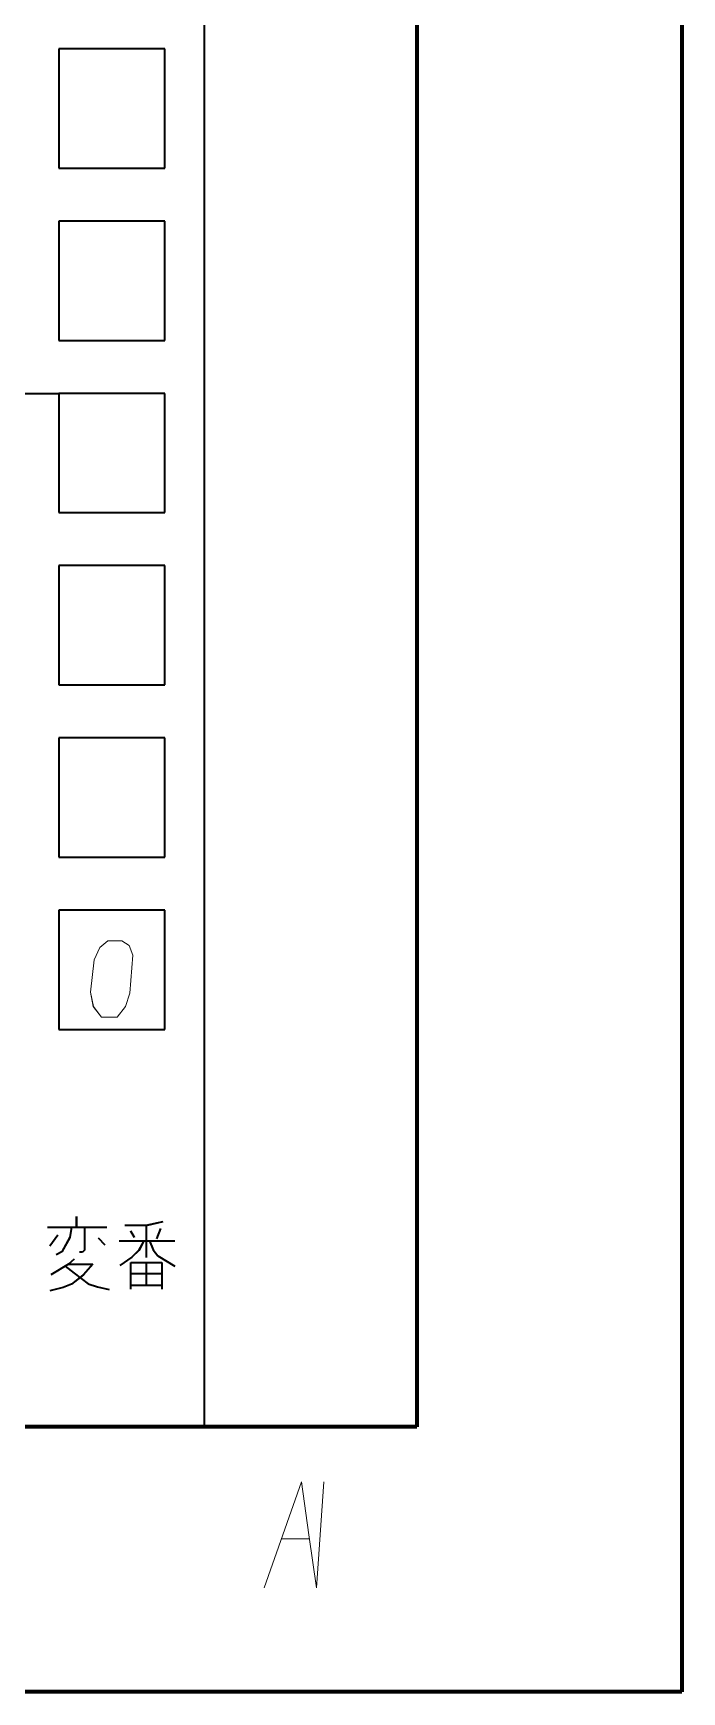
# Model space of a CAD drawing. Header units: millimetres. Extents: x 1333 to 104182, y -62616 to -5704.
# Drawn here: x 51379.6 to 51404.1, y -62616.3 to -62553.7 of the extents above; entities that cross this region are included whole.
import ezdxf

# ---------------------------------------------------------------- set-up
doc = ezdxf.new("R2010")
doc.units = ezdxf.units.MM
doc.header["$LTSCALE"] = 0.5
doc.layers.add('08', color=1, linetype='Continuous')
doc.layers.add('11', color=3, linetype='Continuous')

# ---------------------------------------------------------------- blocks, each defined once
blk = doc.blocks.new('999')
at = {"color": 7, "lineweight": 70}
for p, q in [((75924.98, -10161.12), (75924.98, -11943.12)), ((75894.98, -10191.12), (75894.98, -11913.12)), ((75894.98, -11913.12), (73476.98, -11913.12)), ((75924.98, -11943.12), (73401.98, -11943.12))]:
    blk.add_line(p, q, dxfattribs=at)
at = {"color": 7, "lineweight": 35}
for p, q in [((75894.98, -11451.12), (75894.98, -11913.12)), ((75870.98, -11913.12), (75870.98, -11664.12)), ((75759.98, -11796.12), (75854.48, -11796.12)), ((75894.98, -11913.12), (75114.98, -11913.12))]:
    blk.add_line(p, q, dxfattribs=at)
at = {"color": 7, "lineweight": 35, "ltscale": 0.1}
for p, q in [((75866.48, -11757.12), (75854.48, -11757.12)), ((75854.48, -11770.62), (75866.48, -11770.62)), ((75866.48, -11776.62), (75854.48, -11776.62)), ((75854.48, -11790.12), (75866.48, -11790.12)), ((75866.48, -11796.12), (75854.48, -11796.12)), ((75854.48, -11809.62), (75866.48, -11809.62)), ((75866.48, -11815.62), (75854.48, -11815.62)), ((75854.48, -11829.12), (75866.48, -11829.12)), ((75866.48, -11835.12), (75854.48, -11835.12)), ((75854.48, -11848.62), (75866.48, -11848.62)), ((75866.48, -11854.62), (75854.48, -11854.62)), ((75854.48, -11868.12), (75866.48, -11868.12))]:
    blk.add_line(p, q, dxfattribs=at)
at = {"color": 7, "lineweight": 35, "ltscale": 0.1125}
for p, q in [((75854.48, -11757.12), (75854.48, -11770.62)), ((75866.48, -11770.62), (75866.48, -11757.12)), ((75854.48, -11776.62), (75854.48, -11790.12)), ((75866.48, -11790.12), (75866.48, -11776.62)), ((75854.48, -11796.12), (75854.48, -11809.62)), ((75866.48, -11809.62), (75866.48, -11796.12)), ((75854.48, -11815.62), (75854.48, -11829.12)), ((75866.48, -11829.12), (75866.48, -11815.62)), ((75854.48, -11835.12), (75854.48, -11848.62)), ((75866.48, -11848.62), (75866.48, -11835.12)), ((75854.48, -11854.62), (75854.48, -11868.12)), ((75866.48, -11868.12), (75866.48, -11854.62))]:
    blk.add_line(p, q, dxfattribs=at)
at = {"color": 7, "lineweight": 35, "ltscale": 0.009991}
blk.add_line((75856.47, -11889.3), (75856.47, -11890.5), dxfattribs=at)
at = {"color": 7, "lineweight": 35, "ltscale": 0.05614}
blk.add_line((75853.2, -11890.5), (75859.93, -11890.5), dxfattribs=at)
at = {"color": 7, "lineweight": 35, "ltscale": 0.012746}
blk.add_line((75854.36, -11891.42), (75853.48, -11892.67), dxfattribs=at)
at = {"color": 7, "lineweight": 35, "ltscale": 0.015649}
blk.add_line((75855.73, -11891.67), (75854.82, -11893.31), dxfattribs=at)
at = {"color": 7, "lineweight": 35, "ltscale": 0.009805}
blk.add_line((75855.91, -11890.5), (75855.73, -11891.67), dxfattribs=at)
at = {"color": 7, "lineweight": 35, "ltscale": 0.021887}
blk.add_line((75857.4, -11890.5), (75857.4, -11893.13), dxfattribs=at)
at = {"color": 7, "lineweight": 35, "ltscale": 0.020081}
blk.add_line((75861.96, -11890.29), (75864.37, -11890.31), dxfattribs=at)
at = {"color": 7, "lineweight": 35, "ltscale": 0.007102}
blk.add_line((75862.61, -11890.93), (75863.03, -11891.67), dxfattribs=at)
at = {"color": 7, "lineweight": 35, "ltscale": 0.016395}
blk.add_line((75864.37, -11890.31), (75866.28, -11889.87), dxfattribs=at)
at = {"color": 7, "lineweight": 35, "ltscale": 0.030411}
blk.add_line((75864.37, -11890.31), (75864.37, -11893.96), dxfattribs=at)
at = {"color": 7, "lineweight": 35, "ltscale": 0.010417}
blk.add_line((75866, -11890.66), (75865.55, -11891.83), dxfattribs=at)
at = {"color": 7, "lineweight": 35, "ltscale": 0.006037}
blk.add_line((75854.82, -11893.31), (75854.18, -11893.66), dxfattribs=at)
at = {"color": 7, "lineweight": 35, "ltscale": 0.002783}
blk.add_line((75857.17, -11893.36), (75856.84, -11893.36), dxfattribs=at)
at = {"color": 7, "lineweight": 35, "ltscale": 0.002697}
blk.add_line((75857.4, -11893.13), (75857.17, -11893.36), dxfattribs=at)
at = {"color": 7, "lineweight": 35, "ltscale": 0.009348}
blk.add_line((75858.93, -11891.72), (75859.71, -11892.53), dxfattribs=at)
at = {"color": 7, "lineweight": 35, "ltscale": 0.052466}
blk.add_line((75861.32, -11892.07), (75867.62, -11892.07), dxfattribs=at)
at = {"color": 7, "lineweight": 35, "ltscale": 0.009038}
blk.add_line((75863.52, -11893.17), (75862.73, -11893.91), dxfattribs=at)
at = {"color": 7, "lineweight": 35, "ltscale": 0.010382}
blk.add_line((75864.12, -11892.07), (75863.52, -11893.17), dxfattribs=at)
at = {"color": 7, "lineweight": 35, "ltscale": 0.009279}
blk.add_line((75864.74, -11892.07), (75865.18, -11893.1), dxfattribs=at)
at = {"color": 7, "lineweight": 35, "ltscale": 0.007104}
blk.add_line((75865.18, -11893.1), (75865.7, -11893.76), dxfattribs=at)
at = {"color": 7, "lineweight": 35, "ltscale": 0.019419}
blk.add_line((75855.59, -11894.7), (75853.6, -11895.92), dxfattribs=at)
at = {"color": 7, "lineweight": 35, "ltscale": 0.010855}
blk.add_line((75855.19, -11894.94), (75856.22, -11895.74), dxfattribs=at)
at = {"color": 7, "lineweight": 35, "ltscale": 0.007176}
blk.add_line((75856.24, -11894.14), (75855.59, -11894.7), dxfattribs=at)
at = {"color": 7, "lineweight": 35, "ltscale": 0.022864}
blk.add_line((75855.59, -11894.7), (75858.33, -11894.7), dxfattribs=at)
at = {"color": 7, "lineweight": 35, "ltscale": 0.013402}
blk.add_line((75858.33, -11894.7), (75857.26, -11895.9), dxfattribs=at)
at = {"color": 7, "lineweight": 35, "ltscale": 0.013585}
blk.add_line((75862.73, -11893.91), (75861.4, -11894.84), dxfattribs=at)
at = {"color": 7, "lineweight": 35, "ltscale": 0.029175}
for p, q in [((75862.63, -11894.52), (75866.13, -11894.52)), ((75862.63, -11895.76), (75866.13, -11895.76)), ((75862.63, -11897.1), (75866.13, -11897.1))]:
    blk.add_line(p, q, dxfattribs=at)
at = {"color": 7, "lineweight": 35, "ltscale": 0.025122}
blk.add_line((75862.63, -11897.54), (75862.63, -11894.52), dxfattribs=at)
at = {"color": 7, "lineweight": 35, "ltscale": 0.021451}
blk.add_line((75864.4, -11897.1), (75864.4, -11894.52), dxfattribs=at)
at = {"color": 7, "lineweight": 35, "ltscale": 0.018758}
blk.add_line((75865.7, -11893.76), (75867.62, -11894.95), dxfattribs=at)
at = {"color": 7, "lineweight": 35, "ltscale": 0.024976}
blk.add_line((75866.13, -11894.52), (75866.13, -11897.52), dxfattribs=at)
at = {"color": 7, "lineweight": 35, "ltscale": 0.012839}
blk.add_line((75854.97, -11897.34), (75853.48, -11897.71), dxfattribs=at)
at = {"color": 7, "lineweight": 35, "ltscale": 0.008354}
blk.add_line((75855.91, -11896.97), (75854.97, -11897.34), dxfattribs=at)
at = {"color": 7, "lineweight": 35, "ltscale": 0.014416}
blk.add_line((75857.26, -11895.9), (75855.91, -11896.97), dxfattribs=at)
at = {"color": 7, "lineweight": 35, "ltscale": 0.01658}
blk.add_line((75856.22, -11895.74), (75857.82, -11896.92), dxfattribs=at)
at = {"color": 7, "lineweight": 35, "ltscale": 0.009177}
blk.add_line((75857.82, -11896.92), (75858.86, -11897.29), dxfattribs=at)
at = {"color": 7, "lineweight": 35, "ltscale": 0.011217}
blk.add_line((75858.86, -11897.29), (75860.18, -11897.56), dxfattribs=at)
at = {"color": 7, "lineweight": 35, "ltscale": 0.175}
blk.add_line((75849.98, -11913.12), (75870.98, -11913.12), dxfattribs=at)
at = {"color": 7, "lineweight": 13}
blk.add_lwpolyline([(75861.09, -11866.73), (75862.02, -11865.54), (75862.54, -11864.03), (75862.85, -11859.71), (75862.43, -11858.63), (75861.6, -11858.09), (75860.05, -11858.09), (75859.12, -11858.84), (75858.5, -11860.25), (75858.08, -11863.92), (75858.39, -11865.54), (75859.33, -11866.73)], close=True, dxfattribs=at)
for points in [[(75877.74, -11931.34), (75879.84, -11925.34), (75881.95, -11919.34), (75882.79, -11925.34), (75883.64, -11931.34)], [(75884.48, -11919.34), (75884.06, -11925.34), (75883.64, -11931.34)], [(75879.7, -11925.79), (75882.79, -11925.79)]]:
    blk.add_lwpolyline(points, dxfattribs=at)

msp = doc.modelspace()

# ---------------------------------------------------------------- linework, layer by layer
at = {"color": 7, "lineweight": 70}
for p, q in [((51404.067, -62022.279), (51404.067, -62616.279)), ((51394.067, -62032.279), (51394.067, -62606.279)), ((51394.067, -62606.279), (50588.067, -62606.279)), ((51404.067, -62616.279), (50563.067, -62616.279))]:
    msp.add_line(p, q, dxfattribs=at)
at = {"color": 7, "lineweight": 35}
for p, q in [((51394.067, -62452.279), (51394.067, -62606.279)), ((51386.067, -62606.279), (51386.067, -62523.279)), ((51349.067, -62567.279), (51380.567, -62567.279)), ((51394.067, -62606.279), (51134.067, -62606.279))]:
    msp.add_line(p, q, dxfattribs=at)
at = {"color": 7, "lineweight": 35, "ltscale": 0.1}
for p, q in [((51384.567, -62554.279), (51380.567, -62554.279)), ((51380.567, -62558.779), (51384.567, -62558.779)), ((51384.567, -62560.779), (51380.567, -62560.779)), ((51380.567, -62565.279), (51384.567, -62565.279)), ((51384.567, -62567.279), (51380.567, -62567.279)), ((51380.567, -62571.779), (51384.567, -62571.779)), ((51384.567, -62573.779), (51380.567, -62573.779)), ((51380.567, -62578.279), (51384.567, -62578.279)), ((51384.567, -62580.279), (51380.567, -62580.279)), ((51380.567, -62584.779), (51384.567, -62584.779)), ((51384.567, -62586.779), (51380.567, -62586.779)), ((51380.567, -62591.279), (51384.567, -62591.279))]:
    msp.add_line(p, q, dxfattribs=at)
at = {"color": 7, "lineweight": 35, "ltscale": 0.1125}
for p, q in [((51380.567, -62554.279), (51380.567, -62558.779)), ((51384.567, -62558.779), (51384.567, -62554.279)), ((51380.567, -62560.779), (51380.567, -62565.279)), ((51384.567, -62565.279), (51384.567, -62560.779)), ((51380.567, -62567.279), (51380.567, -62571.779)), ((51384.567, -62571.779), (51384.567, -62567.279)), ((51380.567, -62573.779), (51380.567, -62578.279)), ((51384.567, -62578.279), (51384.567, -62573.779)), ((51380.567, -62580.279), (51380.567, -62584.779)), ((51384.567, -62584.779), (51384.567, -62580.279)), ((51380.567, -62586.779), (51380.567, -62591.279)), ((51384.567, -62591.279), (51384.567, -62586.779))]:
    msp.add_line(p, q, dxfattribs=at)
at = {"color": 7, "lineweight": 35, "ltscale": 0.05614}
msp.add_line((51380.14, -62598.74), (51382.386, -62598.74), dxfattribs=at)
at = {"color": 7, "lineweight": 35, "ltscale": 0.009805}
msp.add_line((51381.043, -62598.74), (51380.984, -62599.128), dxfattribs=at)
at = {"color": 7, "lineweight": 35, "ltscale": 0.009991}
msp.add_line((51381.23, -62598.34), (51381.23, -62598.74), dxfattribs=at)
at = {"color": 7, "lineweight": 35, "ltscale": 0.021887}
msp.add_line((51381.542, -62598.74), (51381.542, -62599.616), dxfattribs=at)
at = {"color": 7, "lineweight": 35, "ltscale": 0.020081}
msp.add_line((51383.06, -62598.67), (51383.863, -62598.675), dxfattribs=at)
at = {"color": 7, "lineweight": 35, "ltscale": 0.016395}
msp.add_line((51383.863, -62598.675), (51384.502, -62598.529), dxfattribs=at)
at = {"color": 7, "lineweight": 35, "ltscale": 0.030411}
msp.add_line((51383.863, -62598.675), (51383.863, -62599.892), dxfattribs=at)
at = {"color": 7, "lineweight": 35, "ltscale": 0.012746}
msp.add_line((51380.527, -62599.046), (51380.234, -62599.463), dxfattribs=at)
at = {"color": 7, "lineweight": 35, "ltscale": 0.015649}
msp.add_line((51380.984, -62599.128), (51380.679, -62599.674), dxfattribs=at)
at = {"color": 7, "lineweight": 35, "ltscale": 0.009348}
msp.add_line((51382.051, -62599.146), (51382.31, -62599.416), dxfattribs=at)
at = {"color": 7, "lineweight": 35, "ltscale": 0.052466}
msp.add_line((51382.849, -62599.263), (51384.948, -62599.263), dxfattribs=at)
at = {"color": 7, "lineweight": 35, "ltscale": 0.007102}
msp.add_line((51383.277, -62598.881), (51383.417, -62599.128), dxfattribs=at)
at = {"color": 7, "lineweight": 35, "ltscale": 0.010382}
msp.add_line((51383.781, -62599.263), (51383.582, -62599.627), dxfattribs=at)
at = {"color": 7, "lineweight": 35, "ltscale": 0.009279}
msp.add_line((51383.986, -62599.263), (51384.133, -62599.604), dxfattribs=at)
at = {"color": 7, "lineweight": 35, "ltscale": 0.010417}
msp.add_line((51384.409, -62598.793), (51384.256, -62599.181), dxfattribs=at)
at = {"color": 7, "lineweight": 35, "ltscale": 0.006037}
msp.add_line((51380.679, -62599.674), (51380.468, -62599.792), dxfattribs=at)
at = {"color": 7, "lineweight": 35, "ltscale": 0.007176}
msp.add_line((51381.154, -62599.951), (51380.938, -62600.139), dxfattribs=at)
at = {"color": 7, "lineweight": 35, "ltscale": 0.002783}
msp.add_line((51381.465, -62599.692), (51381.354, -62599.692), dxfattribs=at)
at = {"color": 7, "lineweight": 35, "ltscale": 0.002697}
msp.add_line((51381.542, -62599.616), (51381.465, -62599.692), dxfattribs=at)
at = {"color": 7, "lineweight": 35, "ltscale": 0.013585}
msp.add_line((51383.318, -62599.874), (51382.873, -62600.186), dxfattribs=at)
at = {"color": 7, "lineweight": 35, "ltscale": 0.009038}
msp.add_line((51383.582, -62599.627), (51383.318, -62599.874), dxfattribs=at)
at = {"color": 7, "lineweight": 35, "ltscale": 0.007104}
msp.add_line((51384.133, -62599.604), (51384.309, -62599.827), dxfattribs=at)
at = {"color": 7, "lineweight": 35, "ltscale": 0.018758}
msp.add_line((51384.309, -62599.827), (51384.948, -62600.221), dxfattribs=at)
at = {"color": 7, "lineweight": 35, "ltscale": 0.019419}
msp.add_line((51380.938, -62600.139), (51380.275, -62600.544), dxfattribs=at)
at = {"color": 7, "lineweight": 35, "ltscale": 0.010855}
msp.add_line((51380.805, -62600.22), (51381.148, -62600.485), dxfattribs=at)
at = {"color": 7, "lineweight": 35, "ltscale": 0.022864}
msp.add_line((51380.938, -62600.139), (51381.852, -62600.139), dxfattribs=at)
at = {"color": 7, "lineweight": 35, "ltscale": 0.014416}
msp.add_line((51381.495, -62600.538), (51381.043, -62600.897), dxfattribs=at)
at = {"color": 7, "lineweight": 35, "ltscale": 0.01658}
msp.add_line((51381.148, -62600.485), (51381.682, -62600.879), dxfattribs=at)
at = {"color": 7, "lineweight": 35, "ltscale": 0.013402}
msp.add_line((51381.852, -62600.139), (51381.495, -62600.538), dxfattribs=at)
at = {"color": 7, "lineweight": 35, "ltscale": 0.029175}
for p, q in [((51383.283, -62600.08), (51384.45, -62600.08)), ((51383.283, -62600.491), (51384.45, -62600.491)), ((51383.283, -62600.938), (51384.45, -62600.938))]:
    msp.add_line(p, q, dxfattribs=at)
at = {"color": 7, "lineweight": 35, "ltscale": 0.025122}
msp.add_line((51383.283, -62601.085), (51383.283, -62600.08), dxfattribs=at)
at = {"color": 7, "lineweight": 35, "ltscale": 0.021451}
msp.add_line((51383.875, -62600.938), (51383.875, -62600.08), dxfattribs=at)
at = {"color": 7, "lineweight": 35, "ltscale": 0.024976}
msp.add_line((51384.45, -62600.08), (51384.45, -62601.079), dxfattribs=at)
at = {"color": 7, "lineweight": 35, "ltscale": 0.012839}
msp.add_line((51380.732, -62601.02), (51380.234, -62601.143), dxfattribs=at)
at = {"color": 7, "lineweight": 35, "ltscale": 0.008354}
msp.add_line((51381.043, -62600.897), (51380.732, -62601.02), dxfattribs=at)
at = {"color": 7, "lineweight": 35, "ltscale": 0.009177}
msp.add_line((51381.682, -62600.879), (51382.028, -62601.002), dxfattribs=at)
at = {"color": 7, "lineweight": 35, "ltscale": 0.011217}
msp.add_line((51382.028, -62601.002), (51382.468, -62601.091), dxfattribs=at)
at = {"color": 7, "lineweight": 35, "ltscale": 0.175}
msp.add_line((51379.067, -62606.279), (51386.067, -62606.279), dxfattribs=at)
at = {"color": 3}
msp.add_lwpolyline([(50563.067, -62022.279), (51404.067, -62022.279), (51404.067, -62616.279), (50563.067, -62616.279)], close=True, dxfattribs=at)
msp.add_lwpolyline([(50563.067, -62022.279), (51404.067, -62022.279), (51404.067, -62616.279), (50563.067, -62616.279)], close=True, dxfattribs=at)
at = {"color": 7, "lineweight": 13}
msp.add_lwpolyline([(51382.769, -62590.815), (51383.08, -62590.419), (51383.253, -62589.915), (51383.356, -62588.475), (51383.218, -62588.115), (51382.942, -62587.935), (51382.424, -62587.935), (51382.113, -62588.187), (51381.906, -62588.655), (51381.768, -62589.879), (51381.872, -62590.419), (51382.183, -62590.815)], close=True, dxfattribs=at)
for points in [[(51388.32, -62612.351), (51389.022, -62610.351), (51389.724, -62608.351), (51390.005, -62610.351), (51390.286, -62612.351)], [(51390.567, -62608.351), (51390.426, -62610.351), (51390.286, -62612.351)], [(51388.976, -62610.501), (51390.005, -62610.501)]]:
    msp.add_lwpolyline(points, dxfattribs=at)
at = {"layer": '11'}
msp.add_lwpolyline([(50563.067, -62022.279), (51404.067, -62022.279), (51404.067, -62616.279), (50563.067, -62616.279)], close=True, dxfattribs=at)
msp.add_lwpolyline([(50563.067, -62022.279), (51404.067, -62022.279), (51404.067, -62616.279), (50563.067, -62616.279)], close=True, dxfattribs=at)

# ---------------------------------------------------------------- block references
at = {"layer": '08', "color": 55, "xscale": 0.3333333333430346, "yscale": 0.3333333333357587, "zscale": 0.3333333333333333}
msp.add_blockref('999', (26095.741, -58635.239), dxfattribs=at)

doc.saveas('drawing.dxf')
